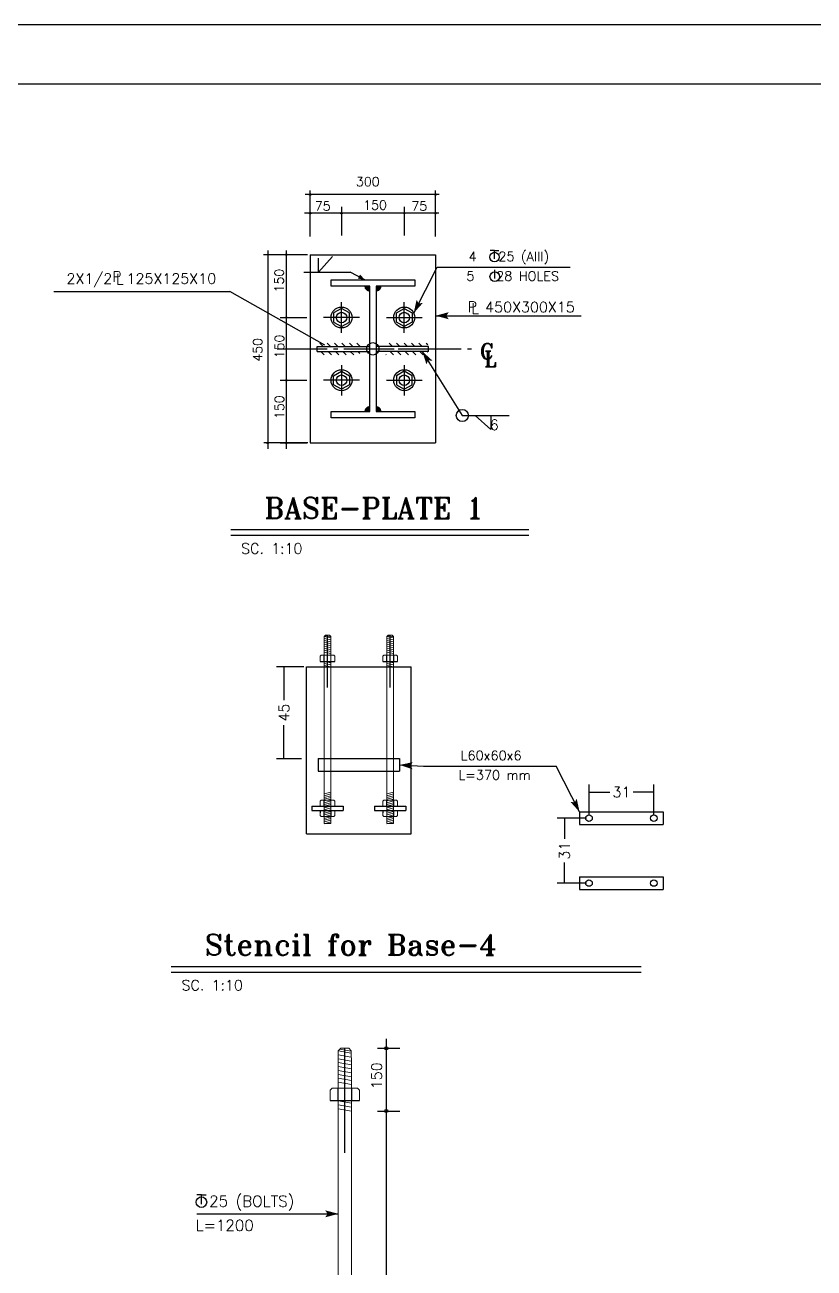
# Model space of a CAD drawing. Header units: inches. Extents: x 460503 to 460688, y 47570 to 48852.
# Drawn here: x 460549.58 to 460568.45, y 48679.17 to 48708.9 of the extents above; entities that cross this region are included whole.
import ezdxf
from ezdxf.enums import TextEntityAlignment as Align

# ---------------------------------------------------------------- set-up
doc = ezdxf.new("R2010")
doc.units = ezdxf.units.IN
doc.header["$MEASUREMENT"] = 0
doc.linetypes.add('ACAD_ISO04W100', pattern=[30, 24, -3, 0, -3])
doc.linetypes.add('HIDDEN', pattern=[0.375, 0.25, -0.125])
for name, color, linetype in [('1', 1, 'Continuous'), ('1R', 1, 'Continuous'), ('2Y', 2, 'Continuous'), ('3', 3, 'HIDDEN'), ('3G', 3, 'Continuous'), ('4C', 4, 'Continuous'), ('6M', 6, 'Continuous'), ('DIM', 8, 'Continuous'), ('lateral brace', 5, 'Continuous'), ('Layer1', 1, 'ACAD_ISO04W100'), ('Layer4', 118, 'Continuous')]:
    doc.layers.add(name, color=color, linetype=linetype)
doc.layers.add('2', color=2, linetype='Continuous', lineweight=9)
doc.styles.add('ROMANS', font='ROMANS', dxfattribs={"width": 0.8})
doc.styles.add('ROMANT', font='romant')
doc.dimstyles.new('1-50', dxfattribs={"dimscale": 0, "dimtxt": 0.25, "dimasz": 0.18, "dimexe": 0.18, "dimexo": 0.0625, "dimgap": 0.09, "dimtad": 0, "dimdec": 0, "dimlfac": 50, "dimzin": 0, "dimdsep": 46, "dimtxsty": 'ROMANT', "dimblk": 'OBLIQUE', "dimcen": 0.09, "dimclrd": 1, "dimclre": 1, "dimclrt": 2, "dimadec": 0, "dimazin": 0, "dimtfac": 1, "dimtdec": 0, "dimtofl": 0, "dimtmove": 2, "dimatfit": 3, "dimldrblk": 'OBLIQUE', "dimfxl": 0.18, "dimtolj": 1, "dimtzin": 0, "dimarcsym": 0})

# ---------------------------------------------------------------- blocks, each defined once
blk = doc.blocks.new('*D778')
at = {"color": 1, "lineweight": -2, "transparency": 16777216}
for p, q in [((460556.249, 48693.551), (460555.591, 48693.551)), ((460555.771, 48693.551), (460555.771, 48692.75)), ((460555.771, 48691.351), (460555.771, 48692.153)), ((460556.188, 48691.351), (460555.591, 48691.351))]:
    blk.add_line(p, q, dxfattribs=at)
at = {"layer": 'Defpoints', "color": 0, "transparency": 16777216}
for p in [(460556.311, 48693.551), (460555.771, 48691.351), (460556.251, 48691.351)]:
    blk.add_point(p, dxfattribs=at)
at = {"color": 2, "transparency": 16777216, "insert": (460555.771, 48692.451), "char_height": 0.25, "width": 0.81202, "attachment_point": 5, "rotation": 90, "style": 'ROMANT'}
blk.add_mtext('\\A1;45', dxfattribs=at)
blk = doc.blocks.new('_OBLIQUE')
blk = doc.blocks.new('*D780')
at = {"color": 1, "lineweight": -2, "transparency": 16777216}
for p, q in [((460563.064, 48689.989), (460563.064, 48690.732)), ((460563.064, 48690.552), (460563.558, 48690.552)), ((460564.614, 48690.552), (460564.119, 48690.552)), ((460564.614, 48689.989), (460564.614, 48690.732))]:
    blk.add_line(p, q, dxfattribs=at)
at = {"layer": 'Defpoints', "color": 0, "transparency": 16777216}
for p in [(460564.614, 48690.552), (460563.064, 48689.926), (460564.614, 48689.926)]:
    blk.add_point(p, dxfattribs=at)
at = {"color": 2, "transparency": 16777216, "insert": (460563.839, 48690.552), "char_height": 0.25, "attachment_point": 5, "style": 'ROMANT'}
blk.add_mtext('\\A1;31', dxfattribs=at)
blk = doc.blocks.new('*D779')
at = {"color": 1, "lineweight": -2, "transparency": 16777216}
for p, q in [((460563.001, 48689.926), (460562.299, 48689.926)), ((460562.479, 48689.926), (460562.479, 48689.432)), ((460562.479, 48688.376), (460562.479, 48688.871)), ((460563.001, 48688.376), (460562.299, 48688.376))]:
    blk.add_line(p, q, dxfattribs=at)
at = {"layer": 'Defpoints', "color": 0, "transparency": 16777216}
for p in [(460563.064, 48689.926), (460562.479, 48688.376), (460563.064, 48688.376)]:
    blk.add_point(p, dxfattribs=at)
at = {"color": 2, "transparency": 16777216, "insert": (460562.479, 48689.151), "char_height": 0.25, "attachment_point": 5, "rotation": 90, "style": 'ROMANT'}
blk.add_mtext('\\A1;31', dxfattribs=at)

msp = doc.modelspace()

# ---------------------------------------------------------------- hatches: boundary and pattern name
for points in [[(460557.82238864, 48702.65128495), (460557.70762635, 48702.65128495, 0.4144144444), (460557.82238864, 48702.53644392)], [(460557.97238864, 48702.65128495), (460558.08715094, 48702.65128495, -0.4144144444), (460557.97238864, 48702.53644392)], [(460557.82238864, 48699.65088992), (460557.70762635, 48699.65088992, -0.4144144444), (460557.82238864, 48699.76573094)], [(460557.97238864, 48699.65088992), (460558.08715094, 48699.65088992, 0.4144144444), (460557.97238864, 48699.76573094)]]:
    msp.add_hatch(color=1).paths.add_polyline_path(points)
at = {"layer": '1R'}
h = msp.add_hatch(color=256, dxfattribs=at)
h.paths.add_polyline_path([(460557.59291276, 48702.9292687), (460557.56560245, 48702.88078287), (460557.70674045, 48702.80128495)])
h.paths.add_polyline_path([(460557.56560245, 48702.88078287), (460557.53829213, 48702.83229704), (460557.70674045, 48702.80128495)])
h = msp.add_hatch(dxfattribs=at)
h.set_pattern_fill('ANSI31', color=256, angle=90, style=0)
h.set_pattern_definition([(135, (459949.64121, 48227.11126), (-0.088388348, -0.088388348), [])])
h.paths.add_polyline_path([(460556.85998273, 48701.01128495), (460556.90509449, 48701.09128495), (460556.58465136, 48701.09128495), (460556.58465136, 48701.01128495)])
h.paths.add_polyline_path([(460557.58465136, 48701.21128495), (460557.58465136, 48701.29128495), (460556.58465136, 48701.29128495), (460556.58465136, 48701.21128495)])
h.paths.add_polyline_path([(460556.90509449, 48701.09128495), (460556.85998273, 48701.01128495), (460557.58465136, 48701.01128495), (460557.58465136, 48701.09128495)])
h = msp.add_hatch(dxfattribs=at)
h.set_pattern_fill('ANSI31', color=256, angle=90, style=0)
h.set_pattern_definition([(135, (459949.71121, 48227.11126), (-0.088388348, -0.088388348), [])])
h.paths.add_polyline_path([(460558.93479456, 48701.01128495), (460558.88968279, 48701.09128495), (460559.21012592, 48701.09128495), (460559.21012592, 48701.01128495)])
h.paths.add_polyline_path([(460558.21012592, 48701.21128495), (460558.21012592, 48701.29128495), (460559.21012592, 48701.29128495), (460559.21012592, 48701.21128495)])
h.paths.add_polyline_path([(460558.88968279, 48701.09128495), (460558.93479456, 48701.01128495), (460558.21012592, 48701.01128495), (460558.21012592, 48701.09128495)])

# ---------------------------------------------------------------- linework, layer by layer
at = {"color": 2}
for p, q in [((460556.63510929, 48693.67784008, -0.00000026), (460556.73345587, 48693.67784008, -0.00000026)), ((460556.73345587, 48693.67784008, -0.00000026), (460556.88970587, 48693.67784008, -0.00000026)), ((460556.88970587, 48693.67784008, -0.00000026), (460556.98723519, 48693.67788782, -0.00000026)), ((460558.13510929, 48693.67784008, -0.00000026), (460558.23345587, 48693.67784008, -0.00000026)), ((460558.23345587, 48693.67784008, -0.00000026), (460558.38970587, 48693.67784008, -0.00000026)), ((460558.38970587, 48693.67784008, -0.00000026), (460558.48723519, 48693.67788782, -0.00000026)), ((460556.87397357, 48683.17824431), (460557.07066673, 48683.17824431)), ((460557.07066673, 48683.17824431), (460557.38316673, 48683.17824431)), ((460557.38316673, 48683.17824431), (460557.57822539, 48683.17833978))]:
    msp.add_line(p, q, dxfattribs=at)
msp.add_circle((460557.89738864, 48701.15128495), 0.14925992)
at = {"layer": '1'}
msp.add_lwpolyline([(460507.46120186, 48650.85104051), (460588.72955203, 48650.85104051), (460588.72955203, 48707.48403714), (460507.46120186, 48707.48403714)], close=True, dxfattribs=at)
at = {"layer": '1R'}
for p, q in [((460559.47891955, 48704.84262549), (460556.27624649, 48704.84262549)), ((460556.39738864, 48703.84128659), (460556.39738864, 48704.94179437)), ((460559.39738864, 48703.84128659), (460559.39738864, 48704.94179437)), ((460557.14738864, 48704.54626166), (460557.14738864, 48703.85865549)), ((460558.64738864, 48704.54626166), (460558.64738864, 48703.85865549)), ((460559.47024092, 48704.39681759), (460556.25888922, 48704.39681759)), ((460556.33698656, 48703.40128495), (460555.28306461, 48703.40128495)), ((460555.38223349, 48703.50736517), (460555.38223349, 48698.75774162)), ((460555.82804139, 48703.50736517), (460555.82804139, 48698.75774162)), ((460558.87390078, 48702.00866836), (460559.43444974, 48703.10177834)), ((460559.43444974, 48703.10177834), (460562.61563606, 48703.10177834)), ((460556.24519048, 48702.98800758), (460557.35150006, 48702.98800758)), ((460557.70674045, 48702.80128495), (460557.35150006, 48702.98800758)), ((460550.26996716, 48702.5218929), (460554.47650952, 48702.5218929)), ((460556.75055887, 48701.23956318), (460554.47650952, 48702.5218929)), ((460557.14738864, 48701.53746426), (460557.14738864, 48702.26510563)), ((460558.64738864, 48701.53746426), (460558.64738864, 48702.26510563)), ((460555.67859731, 48701.90128495), (460556.31961766, 48701.90128495)), ((460557.57577227, 48701.90128495), (460556.71900501, 48701.90128495)), ((460558.21900501, 48701.90128495), (460559.07577227, 48701.90128495)), ((460559.39738864, 48701.94417359), (460562.87579526, 48701.94417359)), ((460558.50400501, 48701.15128495), (460559.36077227, 48701.15128495)), ((460559.07897816, 48701.09128495), (460560.03533368, 48699.55763634)), ((460557.14738864, 48700.76510563), (460557.14738864, 48700.03746426)), ((460558.64738864, 48700.76510563), (460558.64738864, 48700.03746426)), ((460555.67859731, 48700.40128495), (460556.31961766, 48700.40128495)), ((460557.57577227, 48700.40128495), (460556.71900501, 48700.40128495)), ((460558.21900501, 48700.40128495), (460559.07577227, 48700.40128495)), ((460560.03533368, 48699.55763634), (460561.15904648, 48699.55763634)), ((460556.34224107, 48698.90128495), (460555.28831912, 48698.90128495)), ((460555.67859731, 48698.90128495), (460556.31961766, 48698.90128495)), ((460556.81158087, 48693.05284008, -0.00000026), (460556.81158087, 48694.30284008, -0.00000026)), ((460558.31158087, 48693.05284008, -0.00000026), (460558.31158087, 48694.30284008, -0.00000026)), ((460558.53647461, 48691.20138916, -0.00000026), (460559.10409024, 48691.16949914, -0.00000026)), ((460559.10409024, 48691.16949914, -0.00000026), (460562.27803423, 48691.16949914, -0.00000026)), ((460562.83858319, 48690.07638916, -0.00000026), (460562.27803423, 48691.16949914, -0.00000026)), ((460556.31142935, 48689.55138319, -0.00000026), (460558.81173238, 48689.55138319, -0.00000026)), ((460558.21786825, 48684.65067743), (460558.21786825, 48668.75009419)), ((460557.22691673, 48681.92824431), (460557.22691673, 48684.42824431)), ((460558.00862203, 48684.42472255), (460558.5442586, 48684.42472255)), ((460558.00862203, 48682.92472255), (460558.5442586, 48682.92472255)), ((460553.6887092, 48680.46648974), (460557.07066673, 48680.46648974))]:
    msp.add_line(p, q, dxfattribs=at)
at = {"layer": '2'}
for p, q in [((460556.73260921, 48694.27066881, -0.00000026), (460556.8891231, 48694.24315019, -0.00000026)), ((460556.73263219, 48694.2237187, -0.00000026), (460556.88914609, 48694.19620008, -0.00000026)), ((460556.73265518, 48694.17676858, -0.00000026), (460556.88916907, 48694.14924996, -0.00000026)), ((460556.73267817, 48694.12981847, -0.00000026), (460556.88970587, 48694.10220951, -0.00000026)), ((460556.76474062, 48694.30188025, -0.00000026), (460556.73345587, 48694.27056485, -0.00000026)), ((460556.73345587, 48689.8010792, -0.00000026), (460556.73345587, 48694.27056485, -0.00000026)), ((460556.73345587, 48694.27056485, -0.00000026), (460556.73353632, 48694.10623945, -0.00000026)), ((460556.75336418, 48694.29049266, -0.00000026), (460556.88911161, 48694.26662525, -0.00000026)), ((460556.76389442, 48694.30103323, -0.00000026), (460556.85779465, 48694.3010792, -0.00000026)), ((460556.85779465, 48694.3010792, -0.00000026), (460556.88911005, 48694.26979445, -0.00000026)), ((460556.88911005, 48694.26979445, -0.00000026), (460556.88919051, 48694.10546905, -0.00000026)), ((460558.23260921, 48694.27066881, -0.00000026), (460558.3891231, 48694.24315019, -0.00000026)), ((460558.23263219, 48694.2237187, -0.00000026), (460558.38914609, 48694.19620008, -0.00000026)), ((460558.23265518, 48694.17676858, -0.00000026), (460558.38916907, 48694.14924996, -0.00000026)), ((460558.23267817, 48694.12981847, -0.00000026), (460558.38970587, 48694.10220951, -0.00000026)), ((460558.26474062, 48694.30188025, -0.00000026), (460558.23345587, 48694.27056485, -0.00000026)), ((460558.23345587, 48689.8010792, -0.00000026), (460558.23345587, 48694.27056485, -0.00000026)), ((460558.23345587, 48694.27056485, -0.00000026), (460558.23353632, 48694.10623945, -0.00000026)), ((460558.25336418, 48694.29049266, -0.00000026), (460558.38911161, 48694.26662525, -0.00000026)), ((460558.26389442, 48694.30103323, -0.00000026), (460558.35779465, 48694.3010792, -0.00000026)), ((460558.35779465, 48694.3010792, -0.00000026), (460558.38911005, 48694.26979445, -0.00000026)), ((460558.38911005, 48694.26979445, -0.00000026), (460558.38919051, 48694.10546905, -0.00000026)), ((460556.63504902, 48693.80094268, -0.00000026), (460556.65851258, 48693.82442924, -0.00000026)), ((460556.65851258, 48693.82442924, -0.00000026), (460556.96368833, 48693.82457865, -0.00000026)), ((460556.72637006, 48693.82446246, -0.00000026), (460556.72644184, 48693.67784008, -0.00000026)), ((460556.73267817, 48694.08287239, -0.00000026), (460556.88970587, 48694.05526344, -0.00000026)), ((460556.73267817, 48694.03592632, -0.00000026), (460556.88970587, 48694.00831736, -0.00000026)), ((460556.73267817, 48693.98898025, -0.00000026), (460556.88970587, 48693.96137129, -0.00000026)), ((460556.73267817, 48693.94203417, -0.00000026), (460556.88970587, 48693.91442522, -0.00000026)), ((460556.73267817, 48693.8950881, -0.00000026), (460556.88970587, 48693.86747914, -0.00000026)), ((460556.88970587, 48689.8010792, -0.00000026), (460556.88970587, 48694.10220951, -0.00000026)), ((460556.89583085, 48693.82454542, -0.00000026), (460556.89590267, 48693.67784008, -0.00000026)), ((460556.98717488, 48693.80111508, -0.00000026), (460556.96368833, 48693.82457865, -0.00000026)), ((460558.13504902, 48693.80094268, -0.00000026), (460558.15851258, 48693.82442924, -0.00000026)), ((460558.15851258, 48693.82442924, -0.00000026), (460558.46368833, 48693.82457865, -0.00000026)), ((460558.22637006, 48693.82446246, -0.00000026), (460558.22644184, 48693.67784008, -0.00000026)), ((460558.23267817, 48694.08287239, -0.00000026), (460558.38970587, 48694.05526344, -0.00000026)), ((460558.23267817, 48694.03592632, -0.00000026), (460558.38970587, 48694.00831736, -0.00000026)), ((460558.23267817, 48693.98898025, -0.00000026), (460558.38970587, 48693.96137129, -0.00000026)), ((460558.23267817, 48693.94203417, -0.00000026), (460558.38970587, 48693.91442522, -0.00000026)), ((460558.23267817, 48693.8950881, -0.00000026), (460558.38970587, 48693.86747914, -0.00000026)), ((460558.38970587, 48689.8010792, -0.00000026), (460558.38970587, 48694.10220951, -0.00000026)), ((460558.39583085, 48693.82454542, -0.00000026), (460558.39590267, 48693.67784008, -0.00000026)), ((460558.48717488, 48693.80111508, -0.00000026), (460558.46368833, 48693.82457865, -0.00000026)), ((460556.63504902, 48693.80094268, -0.00000026), (460556.63510929, 48693.67784008, -0.00000026)), ((460556.7327859, 48693.67774646, -0.00000026), (460556.73291793, 48693.4080794, -0.00000026)), ((460556.73278832, 48693.67280203, -0.00000026), (460556.88930221, 48693.64528341, -0.00000026)), ((460556.73281131, 48693.62585192, -0.00000026), (460556.8893252, 48693.5983333, -0.00000026)), ((460556.73283429, 48693.5789018, -0.00000026), (460556.88934819, 48693.55138319, -0.00000026)), ((460556.98717488, 48693.80111508, -0.00000026), (460556.98723522, 48693.67784008, -0.00000026)), ((460558.13504902, 48693.80094268, -0.00000026), (460558.13510929, 48693.67784008, -0.00000026)), ((460558.2327859, 48693.67774646, -0.00000026), (460558.23291793, 48693.4080794, -0.00000026)), ((460558.23278832, 48693.67280203, -0.00000026), (460558.38930221, 48693.64528341, -0.00000026)), ((460558.23281131, 48693.62585192, -0.00000026), (460558.3893252, 48693.5983333, -0.00000026)), ((460558.23283429, 48693.5789018, -0.00000026), (460558.38934819, 48693.55138319, -0.00000026)), ((460558.48717488, 48693.80111508, -0.00000026), (460558.48723522, 48693.67784008, -0.00000026)), ((460556.88970587, 48690.54851569, -0.00000026), (460556.73345587, 48690.50664863, -0.00000026)), ((460558.38970587, 48690.54851569, -0.00000026), (460558.23345587, 48690.50664863, -0.00000026)), ((460556.63504902, 48690.33665085, -0.00000026), (460556.65851258, 48690.3601374, -0.00000026)), ((460556.63504902, 48690.33665085, -0.00000026), (460556.63510936, 48690.2134068, -0.00000026)), ((460556.65851258, 48690.3601374, -0.00000026), (460556.96368833, 48690.36028681, -0.00000026)), ((460556.72637006, 48690.36017062, -0.00000026), (460556.72644189, 48690.21345152, -0.00000026)), ((460556.88970587, 48690.50664863, -0.00000026), (460556.73345587, 48690.46478157, -0.00000026)), ((460556.88970587, 48690.46478157, -0.00000026), (460556.73345587, 48690.4229145, -0.00000026)), ((460556.88970587, 48690.4229145, -0.00000026), (460556.73345587, 48690.38104744, -0.00000026)), ((460556.88970587, 48690.38104744, -0.00000026), (460556.73345587, 48690.33918038, -0.00000026)), ((460556.88970587, 48690.33918038, -0.00000026), (460556.73345587, 48690.29731332, -0.00000026)), ((460556.88970587, 48690.29731332, -0.00000026), (460556.73345587, 48690.25544626, -0.00000026)), ((460556.88970587, 48690.25544626, -0.00000026), (460556.73345587, 48690.2135792, -0.00000026)), ((460556.89583085, 48690.36025359, -0.00000026), (460556.89590268, 48690.21353448, -0.00000026)), ((460556.98717488, 48690.33682325, -0.00000026), (460556.96368833, 48690.36028681, -0.00000026)), ((460556.98717488, 48690.33682325, -0.00000026), (460556.98723522, 48690.2135792, -0.00000026)), ((460558.13504902, 48690.33665085, -0.00000026), (460558.15851258, 48690.3601374, -0.00000026)), ((460558.13504902, 48690.33665085, -0.00000026), (460558.13510936, 48690.2134068, -0.00000026)), ((460558.15851258, 48690.3601374, -0.00000026), (460558.46368833, 48690.36028681, -0.00000026)), ((460558.22637006, 48690.36017062, -0.00000026), (460558.22644189, 48690.21345152, -0.00000026)), ((460558.38970587, 48690.50664863, -0.00000026), (460558.23345587, 48690.46478157, -0.00000026)), ((460558.38970587, 48690.46478157, -0.00000026), (460558.23345587, 48690.4229145, -0.00000026)), ((460558.38970587, 48690.4229145, -0.00000026), (460558.23345587, 48690.38104744, -0.00000026)), ((460558.38970587, 48690.38104744, -0.00000026), (460558.23345587, 48690.33918038, -0.00000026)), ((460558.38970587, 48690.33918038, -0.00000026), (460558.23345587, 48690.29731332, -0.00000026)), ((460558.38970587, 48690.29731332, -0.00000026), (460558.23345587, 48690.25544626, -0.00000026)), ((460558.38970587, 48690.25544626, -0.00000026), (460558.23345587, 48690.2135792, -0.00000026)), ((460558.39583085, 48690.36025359, -0.00000026), (460558.39590268, 48690.21353448, -0.00000026)), ((460558.48717488, 48690.33682325, -0.00000026), (460558.46368833, 48690.36028681, -0.00000026)), ((460558.48717488, 48690.33682325, -0.00000026), (460558.48723522, 48690.2135792, -0.00000026)), ((460556.63551791, 48689.99033513, -0.00000026), (460556.63551791, 48690.1135792, -0.00000026)), ((460556.63551791, 48690.1135792, -0.00000026), (460556.98764382, 48690.1135792, -0.00000026)), ((460556.63551791, 48689.99033513, -0.00000026), (460556.65899297, 48689.96686007, -0.00000026)), ((460556.65899297, 48689.96686007, -0.00000026), (460556.96416876, 48689.96686007, -0.00000026)), ((460556.72685046, 48689.96686007, -0.00000026), (460556.72685046, 48690.1135792, -0.00000026)), ((460556.88970587, 48690.2135792, -0.00000026), (460556.73345587, 48690.17171214, -0.00000026)), ((460556.88970587, 48690.17171214, -0.00000026), (460556.73345587, 48690.12984508, -0.00000026)), ((460556.88970587, 48690.12984508, -0.00000026), (460556.73345587, 48690.08797801, -0.00000026)), ((460556.88970587, 48690.08797801, -0.00000026), (460556.73345587, 48690.04611095, -0.00000026)), ((460556.88970587, 48690.04611095, -0.00000026), (460556.73345587, 48690.00424389, -0.00000026)), ((460556.88970587, 48690.00424389, -0.00000026), (460556.73345587, 48689.96237683, -0.00000026)), ((460556.88970587, 48689.96237683, -0.00000026), (460556.73345587, 48689.92050977, -0.00000026)), ((460556.89631127, 48689.96686007, -0.00000026), (460556.89631127, 48690.1135792, -0.00000026)), ((460556.98764382, 48689.99033513, -0.00000026), (460556.96416876, 48689.96686007, -0.00000026)), ((460556.98764382, 48689.99033513, -0.00000026), (460556.98764382, 48690.1135792, -0.00000026)), ((460558.13551791, 48689.99033513, -0.00000026), (460558.13551791, 48690.1135792, -0.00000026)), ((460558.13551791, 48690.1135792, -0.00000026), (460558.48764382, 48690.1135792, -0.00000026)), ((460558.13551791, 48689.99033513, -0.00000026), (460558.15899297, 48689.96686007, -0.00000026)), ((460558.15899297, 48689.96686007, -0.00000026), (460558.46416876, 48689.96686007, -0.00000026)), ((460558.22685046, 48689.96686007, -0.00000026), (460558.22685046, 48690.1135792, -0.00000026)), ((460558.38970587, 48690.2135792, -0.00000026), (460558.23345587, 48690.17171214, -0.00000026)), ((460558.38970587, 48690.17171214, -0.00000026), (460558.23345587, 48690.12984508, -0.00000026)), ((460558.38970587, 48690.12984508, -0.00000026), (460558.23345587, 48690.08797801, -0.00000026)), ((460558.38970587, 48690.08797801, -0.00000026), (460558.23345587, 48690.04611095, -0.00000026)), ((460558.38970587, 48690.04611095, -0.00000026), (460558.23345587, 48690.00424389, -0.00000026)), ((460558.38970587, 48690.00424389, -0.00000026), (460558.23345587, 48689.96237683, -0.00000026)), ((460558.38970587, 48689.96237683, -0.00000026), (460558.23345587, 48689.92050977, -0.00000026)), ((460558.39631127, 48689.96686007, -0.00000026), (460558.39631127, 48690.1135792, -0.00000026)), ((460558.48764382, 48689.99033513, -0.00000026), (460558.46416876, 48689.96686007, -0.00000026)), ((460558.48764382, 48689.99033513, -0.00000026), (460558.48764382, 48690.1135792, -0.00000026)), ((460556.88970587, 48689.92050977, -0.00000026), (460556.73345587, 48689.87864271, -0.00000026)), ((460556.88970587, 48689.87864271, -0.00000026), (460556.73345587, 48689.83677565, -0.00000026)), ((460556.88970587, 48689.83677565, -0.00000026), (460556.73345587, 48689.79490859, -0.00000026)), ((460556.73345587, 48689.8010792, -0.00000026), (460556.88970587, 48689.8010792, -0.00000026)), ((460558.38970587, 48689.92050977, -0.00000026), (460558.23345587, 48689.87864271, -0.00000026)), ((460558.38970587, 48689.87864271, -0.00000026), (460558.23345587, 48689.83677565, -0.00000026)), ((460558.38970587, 48689.83677565, -0.00000026), (460558.23345587, 48689.79490859, -0.00000026)), ((460558.23345587, 48689.8010792, -0.00000026), (460558.38970587, 48689.8010792, -0.00000026)), ((460557.06897341, 48684.36390177), (460557.3820012, 48684.30886454)), ((460557.13323624, 48684.42632465), (460557.07066673, 48684.36369385)), ((460557.07066673, 48668.92472255), (460557.07066673, 48684.36369385)), ((460557.07066673, 48684.36369385), (460557.07082764, 48684.03504304)), ((460557.11048336, 48684.40354948), (460557.38197821, 48684.35581465)), ((460557.13154385, 48684.4246306), (460557.31934431, 48684.42472255)), ((460557.31934431, 48684.42472255), (460557.38197511, 48684.36215305)), ((460557.38197511, 48684.36215305), (460557.38213601, 48684.03350224)), ((460557.06901939, 48684.27000154), (460557.38204717, 48684.21496431)), ((460557.06906536, 48684.17610132), (460557.38209315, 48684.12106408)), ((460557.06911133, 48684.08220109), (460557.38316673, 48684.02698317)), ((460557.38316673, 48668.92472255), (460557.38316673, 48684.02698317)), ((460557.06911133, 48683.98830894), (460557.38316673, 48683.93309103)), ((460557.06911133, 48683.89441679), (460557.38316673, 48683.83919888)), ((460557.06911133, 48683.80052465), (460557.38316673, 48683.74530673)), ((460557.06911133, 48683.7066325), (460557.38316673, 48683.65141459)), ((460556.87385303, 48683.42444952), (460556.92078016, 48683.47142262)), ((460556.87385303, 48683.42444952), (460556.87397357, 48683.17824431)), ((460556.92078016, 48683.47142262), (460557.53113165, 48683.47172145)), ((460557.05649512, 48683.47148907), (460557.05663869, 48683.17824431)), ((460557.06911133, 48683.61274036), (460557.38316673, 48683.55752244)), ((460557.3954167, 48683.471655), (460557.39556035, 48683.17824431)), ((460557.57810475, 48683.42479432), (460557.53113165, 48683.47172145)), ((460557.57810475, 48683.42479432), (460557.57822543, 48683.17824431)), ((460557.0693268, 48683.17805706), (460557.06959086, 48682.63872295)), ((460557.06933165, 48683.16816822), (460557.38235943, 48683.11313098)), ((460557.06937762, 48683.07426799), (460557.3824054, 48683.01923075)), ((460557.06942359, 48682.98036776), (460557.38245138, 48682.92533052))]:
    msp.add_line(p, q, dxfattribs=at)
at = {"layer": '2Y'}
for p, q in [((460556.5935749, 48702.98713525), (460556.92858009, 48703.36183777)), ((460556.5935749, 48702.98713525), (460556.5935749, 48703.32214044)), ((460557.14738864, 48702.11837758), (460556.9593809, 48702.00983126)), ((460556.9593809, 48702.00983126), (460556.9593809, 48701.79273863)), ((460557.33539638, 48702.00983126), (460557.14738864, 48702.11837758)), ((460557.33539638, 48701.79273863), (460557.33539638, 48702.00983126)), ((460558.4593809, 48702.00983126), (460558.64738864, 48702.11837758)), ((460558.4593809, 48701.79273863), (460558.4593809, 48702.00983126)), ((460558.64738864, 48702.11837758), (460558.83539638, 48702.00983126)), ((460558.83539638, 48702.00983126), (460558.83539638, 48701.79273863)), ((460556.9593809, 48701.79273863), (460557.14738864, 48701.68419231)), ((460557.14738864, 48701.68419231), (460557.33539638, 48701.79273863)), ((460558.64738864, 48701.68419231), (460558.4593809, 48701.79273863)), ((460558.83539638, 48701.79273863), (460558.64738864, 48701.68419231)), ((460556.9593809, 48700.50983126), (460557.14738864, 48700.61837758)), ((460556.9593809, 48700.29273863), (460556.9593809, 48700.50983126)), ((460557.14738864, 48700.61837758), (460557.33539638, 48700.50983126)), ((460557.33539638, 48700.50983126), (460557.33539638, 48700.29273863)), ((460558.64738864, 48700.61837758), (460558.4593809, 48700.50983126)), ((460558.4593809, 48700.50983126), (460558.4593809, 48700.29273863)), ((460558.83539638, 48700.50983126), (460558.64738864, 48700.61837758)), ((460558.83539638, 48700.29273863), (460558.83539638, 48700.50983126)), ((460557.14738864, 48700.18419231), (460556.9593809, 48700.29273863)), ((460557.33539638, 48700.29273863), (460557.14738864, 48700.18419231)), ((460558.4593809, 48700.29273863), (460558.64738864, 48700.18419231)), ((460558.64738864, 48700.18419231), (460558.83539638, 48700.29273863))]:
    msp.add_line(p, q, dxfattribs=at)
for centre, radius in [((460557.14738864, 48701.90128495), 0.25067698), ((460558.64738864, 48701.90128495), 0.25067698), ((460557.14738864, 48701.90128495), 0.12533849), ((460558.64738864, 48701.90128495), 0.12533849), ((460557.14738864, 48700.40128495), 0.25067698), ((460557.14738864, 48700.40128495), 0.12533849), ((460558.64738864, 48700.40128495), 0.25067698), ((460558.64738864, 48700.40128495), 0.12533849)]:
    msp.add_circle(centre, radius, dxfattribs=at)
at = {"layer": '3'}
for points in [[(460559.07897816, 48701.09128495), (460559.21723428, 48700.87436273), (460559.31843023, 48700.87197964)], [(460559.07897816, 48701.09128495), (460559.21723428, 48700.87436273), (460559.17666419, 48700.78162456)], [(460557.07066673, 48680.46648974), (460556.81343142, 48680.46648974), (460556.75703207, 48680.55054575)], [(460557.07066673, 48680.46648974), (460556.81343142, 48680.46648974), (460556.75703207, 48680.38243373)]]:
    msp.add_solid(points, dxfattribs=at)
at = {"layer": '3G'}
for p, q in [((460556.39738864, 48703.40128495), (460556.39738864, 48698.90128495)), ((460556.39738864, 48703.40128495), (460559.39738864, 48703.40128495)), ((460559.39738864, 48703.40128495), (460559.39738864, 48698.90128495)), ((460560.80430829, 48703.5073662), (460560.70344829, 48703.5073662)), ((460560.80430829, 48703.3009186), (460560.80430829, 48703.5073662)), ((460560.80430829, 48703.5073662), (460560.90516829, 48703.5073662)), ((460560.80990512, 48702.83225066), (460560.80990512, 48703.03869826)), ((460556.5674839, 48701.21128495), (460557.82238864, 48701.21128495)), ((460556.5674839, 48701.09128495), (460556.5674839, 48701.21128495)), ((460556.5674839, 48701.09128495), (460557.82238864, 48701.09128495)), ((460559.22729338, 48701.21128495), (460557.97238864, 48701.21128495)), ((460559.22729338, 48701.09128495), (460557.97238864, 48701.09128495)), ((460559.22729338, 48701.09128495), (460559.22729338, 48701.21128495)), ((460560.71583197, 48699.22263115), (460560.34112944, 48699.55763634)), ((460560.71583197, 48699.55763634), (460560.71583197, 48699.22263115)), ((460556.39738864, 48698.90128495), (460559.39738864, 48698.90128495)), ((460554.49855358, 48696.82842544), (460561.62408321, 48696.82842544)), ((460554.49855358, 48696.69401205), (460561.62408321, 48696.69401205)), ((460556.31142935, 48689.55138319, -0.00000026), (460556.31142935, 48693.55138319, -0.00000026)), ((460556.31142935, 48693.55138319, -0.00000026), (460558.81173238, 48693.55138319, -0.00000026)), ((460558.81173238, 48689.55138319, -0.00000026), (460558.81173238, 48693.55138319, -0.00000026)), ((460556.58658087, 48691.35138319, -0.00000026), (460558.53658087, 48691.35138319, -0.00000026)), ((460556.58658087, 48691.35138319, -0.00000026), (460556.58658087, 48691.05138319, -0.00000026)), ((460558.53658087, 48691.35138319, -0.00000026), (460558.53658087, 48691.05138319, -0.00000026)), ((460556.58658087, 48691.05138319, -0.00000026), (460558.53658087, 48691.05138319, -0.00000026)), ((460556.43658087, 48690.2135792, -0.00000026), (460557.18658087, 48690.2135792, -0.00000026)), ((460556.43658087, 48690.2135792, -0.00000026), (460556.43658087, 48690.1135792, -0.00000026)), ((460556.43658087, 48690.1135792, -0.00000026), (460557.18658087, 48690.1135792, -0.00000026)), ((460557.18658087, 48690.2135792, -0.00000026), (460557.18658087, 48690.1135792, -0.00000026)), ((460557.18658087, 48690.2135792, -0.00000026), (460557.18658087, 48690.1135792, -0.00000026)), ((460557.93658087, 48690.2135792, -0.00000026), (460557.93658087, 48690.1135792, -0.00000026)), ((460557.93658087, 48690.2135792, -0.00000026), (460558.68658087, 48690.2135792, -0.00000026)), ((460557.93658087, 48690.2135792, -0.00000026), (460557.93658087, 48690.1135792, -0.00000026)), ((460557.93658087, 48690.1135792, -0.00000026), (460558.68658087, 48690.1135792, -0.00000026)), ((460558.68658087, 48690.2135792, -0.00000026), (460558.68658087, 48690.1135792, -0.00000026)), ((460562.83858319, 48690.07638916, -0.00000026), (460564.83858319, 48690.07638916, -0.00000026)), ((460562.83858319, 48690.07638916, -0.00000026), (460562.83858319, 48689.77638916, -0.00000026)), ((460564.83858319, 48690.07638916, -0.00000026), (460564.83858319, 48689.77638916, -0.00000026)), ((460562.83858319, 48689.77638916, -0.00000026), (460564.83858319, 48689.77638916, -0.00000026)), ((460562.83858319, 48688.52638916, -0.00000026), (460564.83858319, 48688.52638916, -0.00000026)), ((460562.83858319, 48688.52638916, -0.00000026), (460562.83858319, 48688.22638916, -0.00000026)), ((460564.83858319, 48688.52638916, -0.00000026), (460564.83858319, 48688.22638916, -0.00000026)), ((460562.83858319, 48688.22638916, -0.00000026), (460564.83858319, 48688.22638916, -0.00000026)), ((460553.07521961, 48686.38315847, -0.00000026), (460564.30958097, 48686.38315847, -0.00000026)), ((460553.07521961, 48686.24874508, -0.00000026), (460564.30958097, 48686.24874508, -0.00000026)), ((460553.79916684, 48680.92390792), (460553.68710018, 48680.92390792)), ((460553.79916684, 48680.92390792), (460553.91123351, 48680.92390792)), ((460553.79916684, 48680.69452169), (460553.79916684, 48680.92390792))]:
    msp.add_line(p, q, dxfattribs=at)
msp.add_lwpolyline([(460556.89738864, 48699.50128495), (460556.89738864, 48699.65128495), (460557.82238864, 48699.65128495), (460557.82238864, 48702.65128495), (460556.89738864, 48702.65128495), (460556.89738864, 48702.80128495), (460558.89738864, 48702.80128495), (460558.89738864, 48702.65128495), (460557.97238864, 48702.65128495), (460557.97238864, 48699.65128495), (460558.89738864, 48699.65128495), (460558.89738864, 48699.50128495)], close=True, dxfattribs=at)
for centre, radius in [((460560.80430829, 48703.34679585), 0.11354513), ((460560.80990512, 48702.8781279), 0.11354513), ((460560.03533368, 48699.55763634), 0.14531212), ((460563.06358319, 48689.92638916, -0.00000026), 0.078125), ((460564.61358319, 48689.92638916, -0.00000026), 0.078125), ((460563.06358319, 48688.37638916, -0.00000026), 0.078125), ((460564.61358319, 48688.37638916, -0.00000026), 0.078125), ((460553.79916684, 48680.74549641), 0.12616125)]:
    msp.add_circle(centre, radius, dxfattribs=at)
for centre, start, end in [((460557.82238864, 48702.65120624), 180.157926883, 270.157926884), ((460557.97238864, 48702.65120624), 269.842073116, 359.842073117), ((460557.97238864, 48702.65120624), 269.842073116, 359.842073117), ((460557.82238864, 48699.65096862), 89.842073116, 179.842073117), ((460557.82238864, 48699.65096862), 89.842073116, 179.842073117), ((460557.97238864, 48699.65096862), 0.157926883, 90.157926884), ((460557.97238864, 48699.65096862), 0.157926883, 90.157926884), ((460557.97238864, 48699.65096862), 0.157926883, 90.157926884)]:
    msp.add_arc(centre, 0.11476232, start, end, dxfattribs=at)
for points in [[(460558.87390078, 48702.00866836), (460558.99127818, 48702.23756255), (460558.94221834, 48702.32610312)], [(460558.87390078, 48702.00866836), (460558.99127818, 48702.23756255), (460559.09180847, 48702.249393)], [(460559.39738864, 48701.94417359), (460559.65462395, 48701.94417359), (460559.7110233, 48702.0282296)], [(460559.39738864, 48701.94417359), (460559.65462395, 48701.94417359), (460559.7110233, 48701.86011759)], [(460558.53647489, 48691.20138921, -0.00000026), (460558.79329493, 48691.18677849, -0.00000026), (460558.85437754, 48691.26749536, -0.00000026)], [(460558.53647489, 48691.20138921, -0.00000026), (460558.79329493, 48691.18677849, -0.00000026), (460558.84482893, 48691.09965474, -0.00000026)], [(460562.83858319, 48690.07638916, -0.00000026), (460562.72120579, 48690.30528335, -0.00000026), (460562.6206755, 48690.3171138, -0.00000026)], [(460562.83858319, 48690.07638916, -0.00000026), (460562.72120579, 48690.30528335, -0.00000026), (460562.77026563, 48690.39382392, -0.00000026)]]:
    msp.add_solid(points, dxfattribs=at)
at = {"layer": '6M'}
for centre, radius in [((460556.39738864, 48704.84262549), 0.01893972), ((460559.39738864, 48704.84262549), 0.01893972), ((460556.39738864, 48704.39681759), 0.01893972), ((460557.14738864, 48704.39681759), 0.01893972), ((460558.64738864, 48704.39681759), 0.01893972), ((460559.39738864, 48704.39681759), 0.01893972), ((460555.82804139, 48703.40128495), 0.01893972), ((460555.82804139, 48701.90128495), 0.01893972), ((460555.82804139, 48701.90128495), 0.01893972), ((460555.82804139, 48700.40128495), 0.01893972), ((460555.38223349, 48698.90128495), 0.01893972), ((460555.82804139, 48698.90128495), 0.01893972), ((460555.82804139, 48698.90128495), 0.01893972), ((460558.21786825, 48684.42472255), 0.03787945), ((460558.21786825, 48682.92472255), 0.03787945)]:
    msp.add_circle(centre, radius, dxfattribs=at)
at = {"layer": 'DIM'}
for p, q in [((460556.63551791, 48690.1135792, -0.00000026), (460556.63551791, 48690.05293017, -0.00000026)), ((460558.13551791, 48690.1135792, -0.00000026), (460558.13551791, 48690.05293017, -0.00000026))]:
    msp.add_line(p, q, dxfattribs=at)
msp.add_lwpolyline([(460506.04537694, 48649.43521559), (460590.14537694, 48649.43521559), (460590.14537694, 48708.89986206), (460506.04537694, 48708.89986206)], close=True, dxfattribs=at)
at = {"layer": 'lateral brace'}
msp.add_lwpolyline([(460506.04537694, 48649.43521559), (460590.14537694, 48649.43521559), (460590.14537694, 48708.89986206), (460506.04537694, 48708.89986206)], close=True, dxfattribs=at)
at = {"layer": 'Layer1', "ltscale": 0.05}
msp.add_line((460555.60675021, 48701.15128495), (460560.36032692, 48701.15128495), dxfattribs=at)
at = {"layer": 'Layer4'}
msp.add_lwpolyline([(460590.14537694, 48708.89986206), (460506.04537694, 48708.89986206), (460506.04537694, 48649.43521559), (460590.14537694, 48649.43521559)], close=True, dxfattribs=at)

# ---------------------------------------------------------------- texts
at = {"layer": '3G'}
for s, height, style, p in [('300', 0.22, 'ROMANT', (460557.49296174, 48705.04048447)), ('75', 0.22, 'ROMANT', (460556.50980672, 48704.45784645)), ('150', 0.22, 'ROMANT', (460557.6666912, 48704.48027806)), ('75', 0.22, 'ROMANT', (460558.81977851, 48704.45784645)), ('4   25 (AIII)', 0.225, 'ROMANT', (460560.18378437, 48703.24868501)), ('5   28 HOLES', 0.225, 'ROMANT', (460560.13182435, 48702.78001707)), ('6', 0.25, 'ROMANT', (460560.69126328, 48699.20922365)), ('SC. 1:10', 0.249999993, 'ROMANT', (460554.74586369, 48696.25310875)), ('L60x60x6', 0.225, 'ROMANT', (460559.99582709, 48691.31640581, -0.00000026)), ('L=370 mm', 0.225, 'ROMANT', (460559.94386707, 48690.84773787, -0.00000026)), ('SC. 1:10', 0.249999993, 'ROMANT', (460553.32252972, 48685.80784177, -0.00000026)), ('  25 (BOLTS)', 0.264, 'ROMANS', (460553.62073913, 48680.63648437)), ('L=1200', 0.264, 'ROMANS', (460553.65820625, 48680.05767259))]:
    msp.add_text(s, height=height, dxfattribs=dict(at, style=style)).set_placement(p)
for s, height, style, p in [('150', 0.22, 'ROMANT', (460555.76701253, 48702.50051574)), ('450', 0.22, 'ROMANT', (460555.25169572, 48700.84418071)), ('150', 0.22, 'ROMANT', (460555.77272001, 48700.92481604)), ('150', 0.22, 'ROMANT', (460555.77272001, 48699.47370556)), ('150', 0.25, 'ROMANS', (460558.11424509, 48683.44582573))]:
    msp.add_text(s, height=height, rotation=90, dxfattribs=dict(at, style=style)).set_placement(p)
at = {"layer": '3G', "style": 'ROMANT'}
for s, height, p in [('2X1/2  125X125X10', 0.25, (460552.36207388, 48702.81449294)), ('P', 0.25, (460551.77949712, 48702.88006858)), ('L', 0.25, (460551.8506807, 48702.81840429)), ('P', 0.25, (460560.27446679, 48702.15625968)), ('L', 0.25, (460560.34565037, 48702.11815524)), ('450X300X15', 0.25, (460561.65283845, 48702.15093075)), ('C', 0.375, (460560.61883688, 48701.09181382)), ('L', 0.375, (460560.69965994, 48700.90997253))]:
    msp.add_text(s, height=height, dxfattribs=at).set_placement(p, align=Align.MIDDLE)
at = {"layer": '4C', "style": 'ROMANT'}
for s, p in [('BASE-PLATE 1', (460555.3019581, 48697.09543709)), ('Stencil for Base-4', (460553.87862413, 48686.65017012, -0.00000026))]:
    msp.add_text(s, height=0.5, dxfattribs=at).set_placement(p)

# ---------------------------------------------------------------- dimensions: what is measured, and where the dimension line sits
for base, p1, p2, text, picture, middle in [((460555.77140579, 48691.35138319, -0.00000026), (460556.31142935, 48693.55138319, -0.00000026), (460556.25079018, 48691.35138319, -0.00000026), '45', '*D778', (460555.77140579, 48692.45138319, -0.00000026)), ((460562.47853804, 48688.37638916, -0.00000026), (460563.06358319, 48689.92638916, -0.00000026), (460563.06358319, 48688.37638916, -0.00000026), '31', '*D779', (460562.47853804, 48689.15138916, -0.00000026))]:
    dim = msp.add_linear_dim(base=base, p1=p1, p2=p2, angle=90, text=text, dimstyle='1-50', override={"dimscale": 1})
    dim.commit()
    dim.dimension.update_dxf_attribs({"geometry": picture, "text_midpoint": middle})
dim = msp.add_linear_dim(base=(460564.61358319, 48690.55224565, -0.00000026), p1=(460563.06358319, 48689.92638916, -0.00000026), p2=(460564.61358319, 48689.92638916, -0.00000026), text='31', dimstyle='1-50', override={"dimscale": 1})
dim.commit()
dim.dimension.update_dxf_attribs({"geometry": '*D780', "text_midpoint": (460563.83858319, 48690.55224565, -0.00000026)})

doc.saveas('drawing.dxf')
